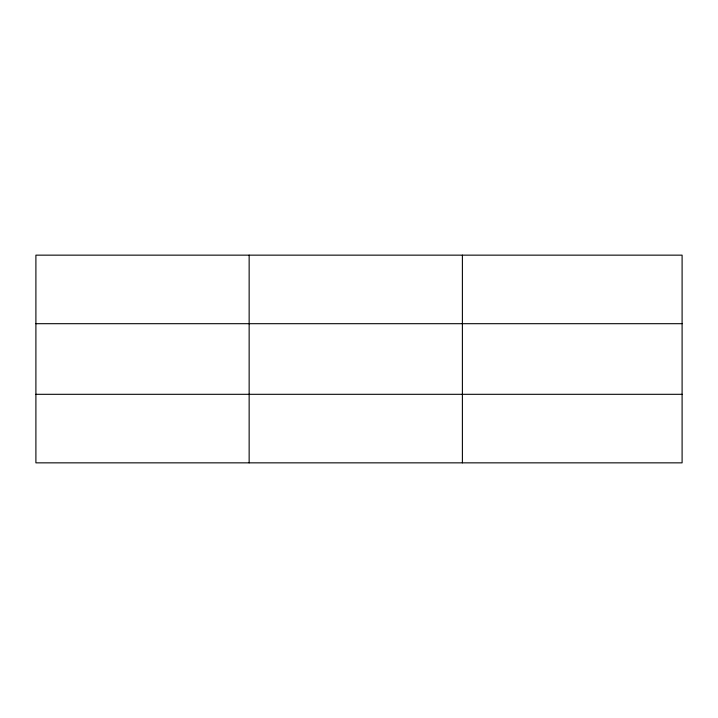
<?xml version="1.0" encoding="UTF-8"?>
<svg xmlns="http://www.w3.org/2000/svg" width="718" height="718" viewBox="0 0 718 718"><rect width="100%" height="100%" fill="white"/><g stroke="black" fill="none" stroke-linecap="round" stroke-linejoin="round"><path stroke-width="1.08" d="M249.146 255.15L249.146 462.85M462.392 255.15L462.392 462.85M682.1 323.692L682.1 255.15L35.9 255.15L35.9 462.85L682.1 462.85L682.1 323.692L35.9 323.692M35.9 394.308L682.1 394.308"/></g></svg>
